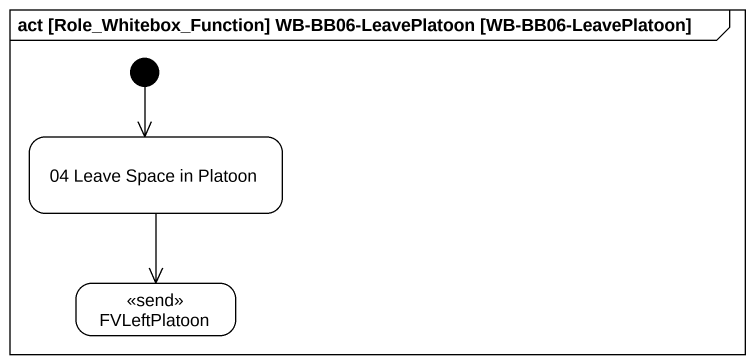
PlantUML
@startuml
mainframe act [Role_Whitebox_Function] WB-BB06-LeavePlatoon [WB-BB06-LeavePlatoon]
hide empty description
state "04 Leave Space in Platoon" as s04_Leave_Space_in_Platoon
state FVLeftPlatoon <<send>>
[*] --> s04_Leave_Space_in_Platoon
s04_Leave_Space_in_Platoon --> FVLeftPlatoon
@enduml
